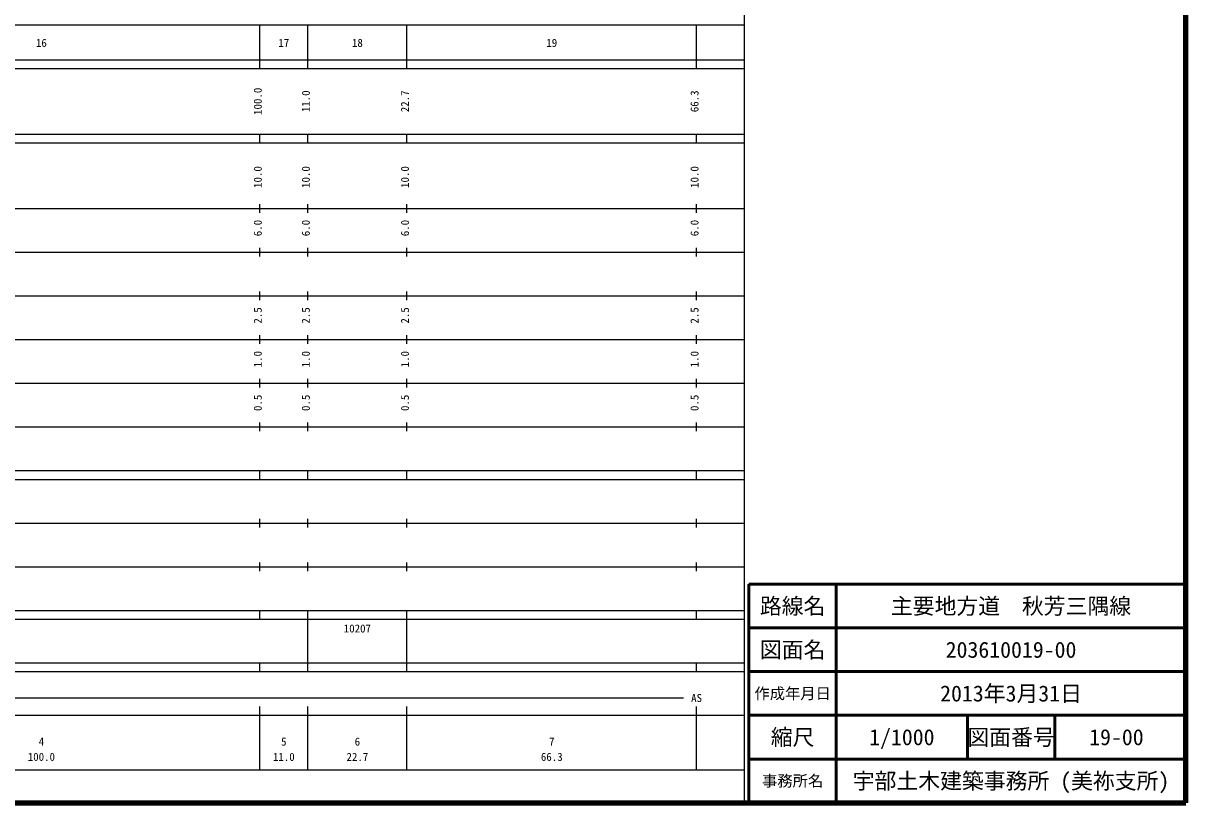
# Model space of a CAD drawing. Units: millimetres on the paper, enlarged 1000 times. Extents: x 40000 to 680000, y 20000 to 380000.
# Drawn here: x 413845 to 680000, y 20000 to 198357 of the extents above; entities that cross this region are included whole.
import ezdxf
from ezdxf.enums import TextEntityAlignment as Align

# ---------------------------------------------------------------- set-up
doc = ezdxf.new("R2010")
doc.units = ezdxf.units.MM
doc.header["$LTSCALE"] = 1000
for name, color, linetype, lineweight in [('S-TTL', 2, 'Continuous', 140), ('S-TTL-BAND', 7, 'Continuous', 25), ('S-TTL-FRAM', 2, 'Continuous', 50), ('S-TTL-LINE', 7, 'Continuous', 50)]:
    doc.layers.add(name, color=color, linetype=linetype, lineweight=lineweight)
doc.layers.add('S-TTL-TXT', color=7, linetype='Continuous')
doc.styles.add('ＭＳ ゴシック', font='')
doc.styles.get('ＭＳ ゴシック').set_extended_font_data('MS Gothic')

msp = doc.modelspace()

# ---------------------------------------------------------------- linework, layer by layer
at = {"layer": 'S-TTL'}
for p, q in [((680000, 20000), (680000, 380000)), ((40000, 20000), (680000, 20000))]:
    msp.add_line(p, q, dxfattribs=at)
at = {"layer": 'S-TTL-BAND'}
for p, q in [((579000, 20000), (579000, 370000)), ((68000, 198000), (579000, 198000)), ((468000, 188000), (468000, 198000)), ((479000, 188000), (479000, 198000)), ((501700, 188000), (501700, 198000)), ((568000, 188000), (568000, 198000)), ((40000, 190000), (579000, 190000)), ((40000, 188000), (579000, 188000)), ((40000, 173000), (579000, 173000)), ((40000, 171000), (579000, 171000)), ((468000, 171000), (468000, 173000)), ((479000, 171000), (479000, 173000)), ((501700, 171000), (501700, 173000)), ((568000, 171000), (568000, 173000)), ((40000, 156000), (579000, 156000)), ((468000, 155000), (468000, 157000)), ((479000, 155000), (479000, 157000)), ((501700, 155000), (501700, 157000)), ((568000, 155000), (568000, 157000)), ((468000, 145000), (468000, 147000)), ((479000, 145000), (479000, 147000)), ((501700, 145000), (501700, 147000)), ((568000, 145000), (568000, 147000)), ((46000, 146000), (579000, 146000)), ((52000, 136000), (579000, 136000)), ((468000, 135000), (468000, 137000)), ((479000, 135000), (479000, 137000)), ((501700, 135000), (501700, 137000)), ((568000, 135000), (568000, 137000)), ((46000, 126000), (579000, 126000)), ((468000, 125000), (468000, 127000)), ((479000, 125000), (479000, 127000)), ((501700, 125000), (501700, 127000)), ((568000, 125000), (568000, 127000)), ((52000, 116000), (579000, 116000)), ((468000, 115000), (468000, 117000)), ((479000, 115000), (479000, 117000)), ((501700, 115000), (501700, 117000)), ((568000, 115000), (568000, 117000)), ((468000, 105000), (468000, 107000)), ((479000, 105000), (479000, 107000)), ((501700, 105000), (501700, 107000)), ((568000, 105000), (568000, 107000)), ((46000, 106000), (579000, 106000)), ((40000, 96000), (579000, 96000)), ((468000, 94000), (468000, 96000)), ((479000, 94000), (479000, 96000)), ((501700, 94000), (501700, 96000)), ((568000, 94000), (568000, 96000)), ((40000, 94000), (579000, 94000)), ((49000, 84000), (579000, 84000)), ((468000, 83000), (468000, 85000)), ((479000, 83000), (479000, 85000)), ((501700, 83000), (501700, 85000)), ((568000, 83000), (568000, 85000)), ((468000, 73000), (468000, 75000)), ((479000, 73000), (479000, 75000)), ((501700, 73000), (501700, 75000)), ((568000, 73000), (568000, 75000)), ((40000, 74000), (579000, 74000)), ((40000, 64000), (579000, 64000)), ((468000, 62000), (468000, 64000)), ((479000, 62000), (479000, 64000)), ((501700, 62000), (501700, 64000)), ((568000, 62000), (568000, 64000)), ((40000, 62000), (579000, 62000)), ((479000, 52000), (479000, 62000)), ((501700, 52000), (501700, 62000)), ((40000, 52000), (579000, 52000)), ((468000, 50000), (468000, 52000)), ((479000, 50000), (479000, 52000)), ((501700, 50000), (501700, 52000)), ((568000, 50000), (568000, 52000)), ((40000, 50000), (579000, 50000)), ((71000, 44000), (565000, 44000)), ((40000, 40000), (579000, 40000)), ((468000, 27500), (468000, 42000)), ((479000, 27500), (479000, 42000)), ((501700, 27500), (501700, 42000)), ((568000, 27500), (568000, 42000)), ((68000, 27500), (579000, 27500))]:
    msp.add_line(p, q, dxfattribs=at)
at = {"layer": 'S-TTL-FRAM'}
for p, q in [((680000, 70000), (580000, 70000)), ((580000, 70000), (580000, 20000))]:
    msp.add_line(p, q, dxfattribs=at)
at = {"layer": 'S-TTL-LINE'}
for p, q in [((600000, 70000), (600000, 20000)), ((680000, 60000), (580000, 60000)), ((680000, 50000), (580000, 50000)), ((680000, 40000), (580000, 40000)), ((630000, 40000), (630000, 30000)), ((650000, 40000), (650000, 30000)), ((680000, 30000), (580000, 30000))]:
    msp.add_line(p, q, dxfattribs=at)

# ---------------------------------------------------------------- texts
at = {"layer": 'S-TTL-BAND', "style": 'ＭＳ ゴシック'}
for s, p in [('16', (418000, 192405)), ('17', (473500, 192405)), ('18', (490350, 192405)), ('19', (534850, 192405)), ('AS', (568000, 42500)), ('4', (418000, 32523)), ('5', (473500, 32523)), ('6', (490350, 32523)), ('7', (534850, 32523)), ('100.0', (418000, 29033)), ('11.0', (473500, 29033)), ('22.7', (490350, 29033)), ('66.3', (534850, 29033))]:
    msp.add_text(s, height=1833, dxfattribs=at).set_placement(p, align=Align.BOTTOM_CENTER)
for s, p in [('100.0', (469000, 180500)), ('11.0', (480000, 180500)), ('22.7', (502700, 180500)), ('66.3', (569000, 180500)), ('10.0', (469000, 163174)), ('10.0', (480000, 163174)), ('10.0', (502700, 163174)), ('10.0', (569000, 163174)), ('6.0', (469000, 151500)), ('6.0', (480000, 151500)), ('6.0', (502700, 151500)), ('6.0', (569000, 151500)), ('2.5', (469000, 131500)), ('2.5', (480000, 131500)), ('2.5', (502700, 131500)), ('2.5', (569000, 131500)), ('1.0', (469000, 121500)), ('1.0', (480000, 121500)), ('1.0', (502700, 121500)), ('1.0', (569000, 121500)), ('0.5', (469000, 111500)), ('0.5', (480000, 111500)), ('0.5', (502700, 111500)), ('0.5', (569000, 111500))]:
    msp.add_text(s, height=1833, rotation=90, dxfattribs=at).set_placement(p, align=Align.BOTTOM_CENTER)
msp.add_text('10207', height=1833, dxfattribs=at).set_placement((487225, 58405), align=Align.BOTTOM_LEFT)
at = {"layer": 'S-TTL-TXT', "style": 'ＭＳ ゴシック'}
for s, height, p in [('路線名', 3666, (590000, 65000)), ('路線名', 3666, (590000, 65000)), ('主要地方道\u3000秋芳三隅線', 3666, (640000, 65000)), ('図面名', 3666, (590000, 55000)), ('図面名', 3666, (590000, 55000)), ('203610019-00', 3666, (640000, 55000)), ('作成年月日', 2566, (590000, 45000)), ('作成年月日', 2566, (590000, 45000)), ('2013年3月31日', 3666, (640000, 45000)), ('縮尺', 3666, (590000, 35000)), ('縮尺', 3666, (590000, 35000)), ('図面番号', 3666, (640000, 35000)), ('図面番号', 3666, (640000, 35000)), ('1/1000', 3666, (615000, 35000)), ('19-00', 3666, (664125, 35000)), ('事務所名', 2566, (590000, 25000)), ('事務所名', 2566, (590000, 25000)), ('宇部土木建築事務所 (美祢支所)', 3666, (640000, 25000))]:
    msp.add_text(s, height=height, dxfattribs=at).set_placement(p, align=Align.MIDDLE_CENTER)

doc.saveas('drawing.dxf')
